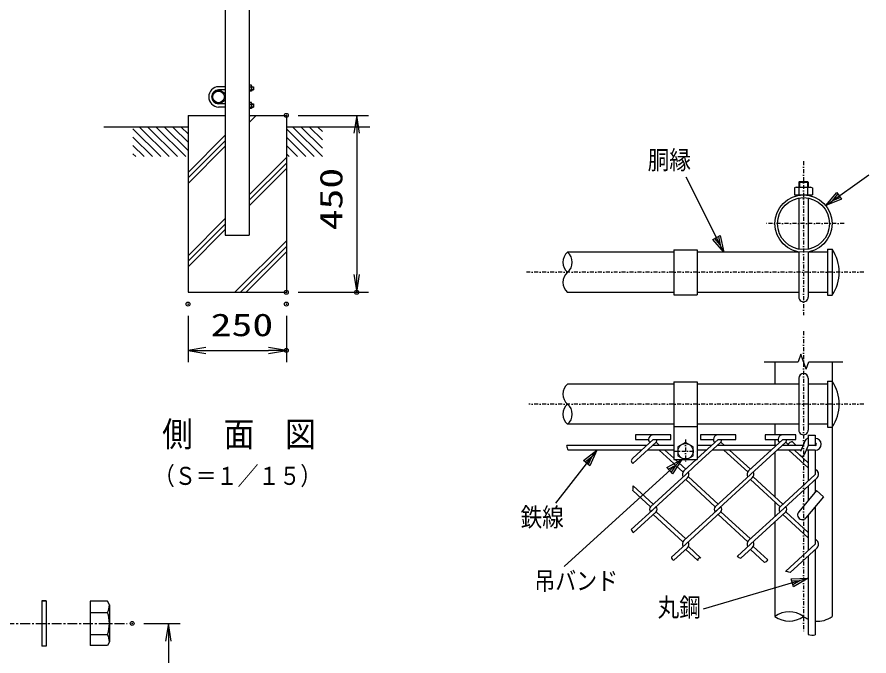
# Model space of a CAD drawing. Units: millimetres, scale not verified. Extents: x -4425 to 4425, y -3150 to 3150.
# Drawn here: x 21 to 2188, y -1666 to -41 of the extents above; entities that cross this region are included whole.
import ezdxf
from ezdxf.enums import TextEntityAlignment as Align

# ---------------------------------------------------------------- set-up
doc = ezdxf.new("R2010")
doc.units = ezdxf.units.MM
doc.header["$LTSCALE"] = 20
doc.header["$PDMODE"] = 32
doc.header["$PDSIZE"] = 10
doc.linetypes.add('USER1', pattern=[1.01, 0.5, -0.25, 0.01, -0.25])
doc.linetypes.add('USER4', pattern=[2, 1.25, -0.25, 0.25, -0.25])
for name, color, linetype, lineweight in [('0-0_1', 7, 'Continuous', 25), ('0-1_0', 7, 'Continuous', 25), ('0-4_EXTCNT-L', 4, 'Continuous', 25), ('0-8_Hatch', 4, 'Continuous', 25)]:
    doc.layers.add(name, color=color, linetype=linetype, lineweight=lineweight)
doc.layers.add('0-3_DEFPOINTS', color=7, linetype='Continuous')
doc.styles.add('ＭＳ ゴシック', font='')
doc.styles.get('ＭＳ ゴシック').set_extended_font_data('MS Gothic')

# ---------------------------------------------------------------- blocks, each defined once
blk = doc.blocks.new('C7')
at = {"layer": '0-0_1', "color": 4}
blk.add_line((122339.4, 48593.4), (120414.3, 52421.7), dxfattribs=at)
blk.add_lwpolyline([(122149.7, 49438.2), (122339.4, 48593.4), (121774.4, 49249.5)], close=True, dxfattribs=at)
blk.add_lwpolyline([(122055.9, 49391), (122150.7, 48968.6), (121868.2, 49296.7)], dxfattribs=at)
blk = doc.blocks.new('C8')
at = {"layer": '0-0_1', "color": 4}
blk.add_line((127511.9, 50975.4), (129713.1, 52526.7), dxfattribs=at)
blk.add_lwpolyline([(128319.5, 51287.7), (127511.9, 50975.4), (128077.6, 51631)], close=True, dxfattribs=at)
blk.add_lwpolyline([(128259, 51373.5), (127855.2, 51217.4), (128138, 51545.2)], dxfattribs=at)
blk = doc.blocks.new('C9')
at = {"layer": '0-0_1', "color": 4}
blk.add_line((120196.4, 38046.8), (114203, 32605.7), dxfattribs=at)
blk.add_lwpolyline([(119433.3, 37637.6), (120196.4, 38046.8), (119715.6, 37326.7)], close=True, dxfattribs=at)
blk.add_lwpolyline([(119503.8, 37559.9), (119885.4, 37764.5), (119645, 37404.4)], dxfattribs=at)
blk = doc.blocks.new('C10')
at = {"layer": '0-0_1', "color": 4}
blk.add_line((115873.9, 38526.8), (113767.1, 35826.7), dxfattribs=at)
blk.add_lwpolyline([(115191.6, 37993.7), (115873.9, 38526.8), (115522.7, 37735.3)], close=True, dxfattribs=at)
blk.add_lwpolyline([(115274.4, 37929.1), (115615.5, 38195.6), (115439.9, 37799.9)], dxfattribs=at)
blk = doc.blocks.new('C11')
at = {"layer": '0-0_1', "color": 4}
blk.add_line((126621.7, 32010.5), (121286.1, 30435), dxfattribs=at)
blk.add_lwpolyline([(125756.6, 31974), (126621.7, 32010.5), (125875.5, 31571.2)], close=True, dxfattribs=at)
blk.add_lwpolyline([(125786.3, 31873.3), (126218.9, 31891.6), (125845.8, 31671.9)], dxfattribs=at)
blk = doc.blocks.new('C58')
at = {"layer": '0-0_1', "color": 4}
blk.add_line((92281.2, 61268.2), (93692.1, 59857.2), dxfattribs=at)
blk = doc.blocks.new('C59')
at = {"layer": '0-0_1', "color": 4}
blk.add_line((92616.4, 61357.2), (94116.4, 59857.2), dxfattribs=at)
blk = doc.blocks.new('C60')
at = {"layer": '0-0_1', "color": 4}
blk.add_line((93040.7, 61357.2), (94540.7, 59857.2), dxfattribs=at)
blk = doc.blocks.new('C61')
at = {"layer": '0-0_1', "color": 4}
blk.add_line((93464.9, 61357.2), (94964.9, 59857.2), dxfattribs=at)
blk = doc.blocks.new('C62')
at = {"layer": '0-0_1', "color": 4}
blk.add_line((93889.2, 61357.2), (95081.2, 60165.2), dxfattribs=at)
blk = doc.blocks.new('C63')
at = {"layer": '0-0_1', "color": 4}
blk.add_line((94313.5, 61357.2), (95081.2, 60589.5), dxfattribs=at)
blk = doc.blocks.new('C64')
at = {"layer": '0-0_1', "color": 4}
blk.add_line((94737.7, 61357.2), (95081.2, 61013.8), dxfattribs=at)
blk = doc.blocks.new('C65')
at = {"layer": '0-0_1', "color": 4}
blk.add_line((92281.2, 60843.9), (93267.9, 59857.2), dxfattribs=at)
blk = doc.blocks.new('C66')
at = {"layer": '0-0_1', "color": 4}
blk.add_line((92281.2, 60419.7), (92843.6, 59857.2), dxfattribs=at)
blk = doc.blocks.new('C67')
at = {"layer": '0-0_1', "color": 4}
blk.add_line((92281.2, 59995.4), (92419.3, 59857.2), dxfattribs=at)
blk = doc.blocks.new('C68')
at = {"layer": '0-0_1', "color": 4}
blk.add_line((100081.2, 61268.2), (101492.1, 59857.2), dxfattribs=at)
blk = doc.blocks.new('C69')
at = {"layer": '0-0_1', "color": 4}
blk.add_line((100416.4, 61357.2), (101916.4, 59857.2), dxfattribs=at)
blk = doc.blocks.new('C70')
at = {"layer": '0-0_1', "color": 4}
blk.add_line((100081.2, 60843.9), (101067.9, 59857.2), dxfattribs=at)
blk = doc.blocks.new('C71')
at = {"layer": '0-0_1', "color": 4}
blk.add_line((100081.2, 60419.7), (100643.6, 59857.2), dxfattribs=at)
blk = doc.blocks.new('C72')
at = {"layer": '0-0_1', "color": 4}
blk.add_line((100081.2, 59995.4), (100219.3, 59857.2), dxfattribs=at)
blk = doc.blocks.new('C80')
at = {"layer": '0-0_1', "color": 4}
blk.add_line((98031.5, 52557.2), (100081.2, 54606.9), dxfattribs=at)
blk = doc.blocks.new('C81')
at = {"layer": '0-0_1', "color": 4}
blk.add_line((97748.7, 52557.2), (100081.2, 54889.7), dxfattribs=at)
blk = doc.blocks.new('C82')
at = {"layer": '0-0_1', "color": 4}
blk.add_line((97465.8, 52557.2), (100081.2, 55172.6), dxfattribs=at)
blk = doc.blocks.new('DARROWS')
at = {"layer": '0-1_0', "color": 2}
blk.add_line((0, 0), (-19.982, 0), dxfattribs=at)
blk.add_lwpolyline([(-20, -3.333), (0, 0), (-20, 3.333)], dxfattribs=at)

msp = doc.modelspace()

# ---------------------------------------------------------------- linework, layer by layer
at = {"layer": '0-0_1'}
for p, q in [((617.22, -214.64), (611.3, -214.64)), ((617.8, -215.89), (617.22, -214.64)), ((550.7, -218.14), (533.7, -218.14)), ((550.7, -226.14), (533.7, -226.14)), ((611.3, -218.39), (617.22, -218.39)), ((611.3, -225.89), (617.22, -225.89)), ((617.8, -218.14), (622.2, -218.14)), ((617.8, -226.14), (622.2, -226.14)), ((622.2, -218.14), (622.2, -226.14)), ((622.2, -218.14), (622.8, -218.74)), ((622.8, -225.54), (622.2, -226.14)), ((622.8, -218.74), (622.8, -225.54)), ((617.22, -258.64), (611.3, -258.64)), ((617.8, -259.89), (617.22, -258.64)), ((550.7, -262.14), (533.7, -262.14)), ((550.7, -270.14), (533.7, -270.14)), ((611.3, -262.39), (617.22, -262.39)), ((611.3, -269.89), (617.22, -269.89)), ((617.8, -262.14), (622.2, -262.14)), ((617.8, -270.14), (622.2, -270.14)), ((622.2, -262.14), (622.2, -270.14)), ((622.2, -262.14), (622.8, -262.74)), ((622.2, -270.14), (622.8, -269.54)), ((622.8, -262.74), (622.8, -269.54)), ((456.04, -291.14), (550.74, -291.14)), ((611.34, -291.14), (706.04, -291.14)), ((706.04, -291.14), (706.04, -741.14)), ((456.04, -321.14), (242.08, -321.14)), ((918.51, -321.14), (706.04, -321.14)), ((2002.43, -474.03), (1998.68, -475.76)), ((1998.68, -475.76), (1998.68, -493.53)), ((2010.98, -459.03), (2009.18, -460.83)), ((2009.18, -460.83), (2009.18, -474.03)), ((2009.18, -460.83), (2033.18, -460.83)), ((2009.94, -493.53), (2009.94, -475.76)), ((2010.98, -459.03), (2031.38, -459.03)), ((2031.38, -459.03), (2033.18, -460.83)), ((2032.43, -493.53), (2032.43, -475.76)), ((2033.18, -460.83), (2033.18, -474.03)), ((1998.68, -493.53), (2043.68, -493.53)), ((2009.18, -493.53), (2009.18, -494.52)), ((2033.18, -493.53), (2033.18, -494.52)), ((2009.18, -501.53), (2009.18, -631.33)), ((2033.18, -501.53), (2033.18, -631.33)), ((550.74, -596.14), (611.34, -596.14)), ((1691.18, -639.33), (1421.18, -639.33)), ((1691.18, -633.33), (1691.18, -747.33)), ((1691.18, -633.33), (1751.18, -633.33)), ((1751.18, -633.33), (1751.18, -747.33)), ((2009.18, -639.33), (1751.18, -639.33)), ((2009.18, -638.34), (2009.18, -753.33)), ((2033.18, -638.34), (2033.18, -753.33)), ((2082.08, -639.33), (2033.18, -639.33)), ((2082.08, -631.83), (2082.08, -748.83)), ((2082.08, -631.83), (2094.08, -631.83)), ((2094.08, -631.83), (2094.08, -748.83)), ((1691.18, -741.33), (1421.18, -741.33)), ((1691.18, -747.33), (1751.18, -747.33)), ((2009.18, -741.33), (1751.18, -741.33)), ((2082.08, -741.33), (2033.18, -741.33)), ((2082.08, -748.83), (2094.08, -748.83)), ((1948.28, -917.66), (1948.28, -974.66)), ((2094.08, -917.66), (2094.08, -967.16)), ((1691.18, -974.66), (1421.18, -974.66)), ((1691.18, -968.66), (1691.18, -1166.66)), ((1691.18, -968.66), (1751.18, -968.66)), ((1751.18, -968.66), (1751.18, -1166.66)), ((2009.18, -974.66), (1751.18, -974.66)), ((2009.18, -959.66), (2009.18, -1091.66)), ((2033.18, -959.66), (2033.18, -1091.66)), ((2082.08, -974.66), (2033.18, -974.66)), ((2082.08, -967.16), (2082.08, -1084.16)), ((2082.08, -967.16), (2094.08, -967.16)), ((2094.08, -967.16), (2094.08, -1084.16)), ((1691.18, -1076.66), (1421.18, -1076.66)), ((1691.18, -1082.66), (1751.18, -1082.66)), ((2009.18, -1076.66), (1751.18, -1076.66)), ((1948.28, -1076.66), (1948.28, -1103.78)), ((2082.08, -1076.66), (2033.18, -1076.66)), ((2033.06, -1104.87), (2033.06, -1130.66)), ((2033.06, -1104.87), (2051.06, -1104.87)), ((2051.06, -1104.87), (2051.06, -1130.66)), ((2082.08, -1084.16), (2094.08, -1084.16)), ((2094.08, -1084.16), (2094.08, -1565.66)), ((1587.16, -1163.41), (1639.13, -1115.78)), ((1587.48, -1176.29), (1646.33, -1122.37)), ((1655.38, -1130.66), (1646.33, -1122.37)), ((1751.18, -1164.09), (1803.91, -1115.78)), ((1803.91, -1115.78), (1848.91, -1115.78)), ((1820.15, -1130.66), (1811.1, -1122.37)), ((1881.68, -1195.5), (1968.68, -1115.78)), ((1886.29, -1204.45), (1975.87, -1122.37)), ((1948.28, -1115.78), (1948.28, -1130.66)), ((1984.92, -1130.66), (1975.87, -1122.37)), ((2002.68, -1130.66), (1992.16, -1121.02)), ((2025.55, -1118.01), (2013.2, -1145.85)), ((1622.89, -1130.66), (1418.97, -1130.66)), ((1609.8, -1142.66), (1421.94, -1142.66)), ((1691.18, -1142.66), (1624.18, -1142.66)), ((1691.18, -1130.66), (1637.28, -1130.66)), ((1640.99, -1130.66), (1639.13, -1128.96)), ((1691.18, -1176.66), (1654.09, -1142.66)), ((1691.18, -1163.47), (1668.47, -1142.66)), ((1787.66, -1130.66), (1751.18, -1130.66)), ((1774.57, -1142.66), (1751.18, -1142.66)), ((1939.34, -1142.66), (1788.95, -1142.66)), ((1952.43, -1130.66), (1802.05, -1130.66)), ((1805.76, -1130.66), (1803.91, -1128.96)), ((1879.47, -1198.2), (1818.86, -1142.66)), ((1886.29, -1191.27), (1833.24, -1142.66)), ((1948.28, -1147.65), (1948.28, -1261.26)), ((1990.18, -1142.66), (1953.73, -1142.66)), ((2019.93, -1130.66), (1966.82, -1130.66)), ((1977.08, -1130.66), (1966.82, -1130.66)), ((1970.53, -1130.66), (1968.68, -1128.96)), ((2033.06, -1187.96), (1983.63, -1142.66)), ((2014.61, -1142.66), (1990.16, -1142.66)), ((2033.06, -1174.78), (1998.01, -1142.66)), ((2033.06, -1130.66), (2022.53, -1154.4)), ((2051.06, -1142.66), (2027.74, -1142.66)), ((2051.06, -1130.66), (2033.06, -1130.66)), ((2033.06, -1142.66), (2033.06, -1220.95)), ((2051.06, -1142.66), (2051.06, -1204.45)), ((1691.18, -1166.66), (1751.18, -1166.66)), ((1721.52, -1191.27), (1694.66, -1166.66)), ((1716.91, -1195.5), (1748.38, -1166.66)), ((1714.7, -1198.2), (1690.03, -1175.6)), ((2056.43, -1196.19), (2051.06, -1191.27)), ((1721.52, -1204.45), (1631.94, -1286.54)), ((1728.34, -1210.71), (1803.91, -1279.95)), ((1886.29, -1204.45), (1796.71, -1286.54)), ((1893.11, -1210.71), (1968.68, -1279.95)), ((2051.06, -1204.45), (1961.48, -1286.54)), ((1587.94, -1233.03), (1639.13, -1279.95)), ((1726.13, -1213.41), (1631.97, -1299.7)), ((1721.52, -1217.64), (1796.71, -1286.54)), ((1890.9, -1213.41), (1796.74, -1299.7)), ((1886.29, -1217.64), (1961.48, -1286.54)), ((2055.67, -1213.41), (1961.51, -1299.7)), ((2033.06, -1234.13), (2033.06, -1270.7)), ((2051.06, -1217.64), (2051.06, -1249.25)), ((1586.96, -1245.32), (1631.94, -1286.54)), ((2054.38, -1245.3), (2008.95, -1299.44)), ((2054.38, -1245.3), (2072.43, -1261.13)), ((1948.28, -1274.44), (1948.28, -1311.82)), ((2072.43, -1261.13), (2027.33, -1314.87)), ((1583.32, -1344.27), (1646.3, -1286.56)), ((1588.17, -1353.02), (1646.33, -1299.72)), ((1721.52, -1368.62), (1646.33, -1299.72)), ((1716.91, -1372.85), (1811.07, -1286.56)), ((1721.52, -1381.81), (1811.1, -1299.72)), ((1886.29, -1368.62), (1811.1, -1299.72)), ((1881.68, -1372.85), (1961.51, -1299.7)), ((1886.29, -1381.81), (1975.87, -1299.72)), ((2033.06, -1352.13), (1975.87, -1299.72)), ((2051.06, -1286.59), (2051.06, -1381.81)), ((1714.7, -1375.56), (1639.13, -1306.31)), ((1879.47, -1375.56), (1803.91, -1306.31)), ((2033.06, -1365.31), (1968.68, -1306.31)), ((2033.06, -1308.04), (2033.06, -1398.3)), ((1948.28, -1325), (1948.28, -1565.66)), ((1721.52, -1381.81), (1685.65, -1414.68)), ((1886.29, -1381.81), (1852.52, -1412.75)), ((2051.06, -1381.81), (1976.02, -1450.57)), ((2055.89, -1373.05), (2051.06, -1368.62)), ((1726.13, -1390.76), (1691.62, -1422.39)), ((1721.52, -1394.99), (1752.33, -1423.22)), ((1728.34, -1388.06), (1760.04, -1417.1)), ((1890.9, -1390.76), (1861.74, -1417.49)), ((1886.29, -1394.99), (1922.31, -1428)), ((1893.11, -1388.06), (1930.12, -1421.97)), ((2055.67, -1390.76), (1986.85, -1453.83)), ((2051.06, -1394.99), (2051.06, -1612.59)), ((2033.06, -1411.48), (2033.06, -1611.61)), ((251.65, -1527.08), (207.23, -1527.08)), ((207.23, -1527.08), (207.23, -1639.58)), ((255.98, -1536.46), (251.65, -1527.08)), ((207.23, -1555.23), (251.65, -1555.23)), ((207.23, -1611.43), (251.65, -1611.43)), ((251.65, -1639.58), (207.23, -1639.58))]:
    msp.add_line(p, q, dxfattribs=at)
at = {"layer": '0-0_1', "color": 4}
for p, q in [((617.8, -218.74), (622.8, -218.74)), ((617.8, -225.54), (622.8, -225.54)), ((617.8, -262.74), (622.8, -262.74)), ((617.8, -269.54), (622.8, -269.54)), ((611.34, -294.95), (615.15, -291.14)), ((611.34, -309.09), (629.29, -291.14)), ((744.01, -321.14), (797.8, -374.93)), ((765.23, -321.14), (797.8, -353.71)), ((786.44, -321.14), (797.8, -332.5)), ((456.04, -436.11), (550.74, -341.41)), ((456.04, -450.25), (550.74, -355.55)), ((456.04, -464.39), (550.74, -369.69)), ((611.34, -492.94), (706.04, -398.24)), ((611.34, -507.08), (706.04, -412.38)), ((611.34, -521.22), (706.04, -426.52)), ((2010.98, -459.03), (2010.98, -474.03)), ((2031.38, -459.03), (2031.38, -474.03)), ((456.04, -648.24), (550.74, -553.54)), ((456.04, -662.38), (550.74, -567.68)), ((456.04, -676.52), (550.74, -581.82)), ((1921.18, -917.66), (2007.5, -917.66)), ((2028.02, -936.46), (2034.86, -917.66)), ((2034.86, -917.66), (2121.18, -917.66))]:
    msp.add_line(p, q, dxfattribs=at)
at = {"layer": '0-0_1', "color": 4, "linetype": 'USER1'}
for p, q in [((2021.18, -407.66), (2021.18, -799.43)), ((2124.38, -566.43), (1923.98, -566.43)), ((2174.72, -690.33), (1316.72, -690.33)), ((2021.18, -840.25), (2021.18, -1603.84)), ((2174.72, -1025.66), (1322.72, -1025.66)), ((1721.18, -1115.66), (1721.18, -1175.66)), ((1691.18, -1145.66), (1751.18, -1145.66))]:
    msp.add_line(p, q, dxfattribs=at)
at = {"layer": '0-0_1', "color": 4, "linetype": 'USER4'}
msp.add_line((-770.7, -1583.33), (300.98, -1583.33), dxfattribs=at)
at = {"layer": '0-0_1'}
for points in [[(550.74, 1782.75), (550.74, -291.14), (550.74, -596.14)], [(611.34, 1782.76), (611.34, -291.14), (611.34, -596.14)], [(617.8, -215.89), (617.8, -228.39), (617.22, -229.64), (611.3, -229.64)], [(617.8, -259.89), (617.8, -272.39), (617.22, -273.64), (611.3, -273.64)], [(456.04, -291.14), (456.04, -741.14), (706.04, -741.14)], [(2002.43, -474.03), (2039.93, -474.03), (2043.68, -475.76), (2043.68, -493.53)], [(1639.13, -1115.78), (1684.13, -1115.78), (1684.13, -1103.78), (1594.13, -1103.78), (1594.13, -1115.78), (1627.13, -1115.78)], [(1848.91, -1115.78), (1848.91, -1103.78), (1758.91, -1103.78), (1758.91, -1115.78), (1791.91, -1115.78)], [(1968.68, -1115.78), (2001.68, -1115.78), (2001.68, -1103.78), (1923.68, -1103.78), (1923.68, -1115.78), (1956.68, -1115.78)], [(1721.52, -1204.45), (1743.12, -1184.66), (1811.1, -1122.37)], [(255.98, -1536.46), (255.98, -1630.21), (251.65, -1639.58)]]:
    msp.add_lwpolyline(points, dxfattribs=at)
at = {"layer": '0-0_1', "color": 4}
msp.add_lwpolyline([(2028.02, -936.46), (2014.34, -898.87), (2007.5, -917.66)], dxfattribs=at)
at = {"layer": '0-0_1'}
msp.add_lwpolyline([(1721.18, -1123.14), (1701.68, -1134.4), (1701.68, -1156.92), (1721.18, -1168.18), (1740.68, -1156.92), (1740.68, -1134.4)], close=True, dxfattribs=at)
for centre, radius in [((533.7, -244.14), 17), ((533.7, -244.14), 14.7), ((2021.18, -566.43), 72.9), ((2021.18, -566.43), 66), ((1721.18, -1145.66), 19.5)]:
    msp.add_circle(centre, radius, dxfattribs=at)
for centre, radius, start, end in [((612.09, -215.89), 5.71, 334.0202, 0), ((534.7, -244.14), 26, 92.20422, 267.79578), ((534.7, -244.14), 18, 93.18472, 266.81528), ((605.35, -222.14), 12.45, 342.48083, 17.5195), ((612.09, -228.39), 5.71, 0, 25.97979), ((612.09, -259.89), 5.71, 334.0202, 0), ((605.35, -266.14), 12.45, 342.48083, 17.5195), ((612.09, -272.39), 5.71, 0, 25.97979), ((2002.43, -491.17), 17.14, 64.02038, 90), ((2021.18, -511.39), 37.35, 72.4866, 107.51478), ((2039.93, -491.17), 17.14, 90, 115.97954), ((2008.02, -690.33), 104.06, 325.79449, 34.20584), ((2021.18, -753.33), 12, 179.99992, 0), ((2021.18, -959.66), 12, 0, 179.99992), ((2008.02, -1025.66), 104.06, 325.79449, 34.20584), ((1639.13, -1115.78), 12, 90, 222.50017), ((1803.91, -1115.78), 12, 90, 222.50017), ((1968.68, -1115.78), 12, 90, 222.50017), ((2021.18, -1091.66), 12, 179.99992, 0), ((1639.13, -1115.78), 9.72, 317.50034, 0.00134), ((1803.91, -1115.78), 9.72, 317.50034, 0.00134), ((1968.68, -1115.78), 9.72, 317.50034, 0.00134), ((2033.77, -1121.66), 9, 94.52752, 156.07887), ((2051.06, -1127.66), 15, 270, 90), ((2051.06, -1127.66), 3, 270, 90), ((2017.05, -1151.97), 6, 207.26498, 336.07901), ((1725.12, -1204.45), 12.15, 132.50044, 210.96289), ((1717.92, -1204.45), 12.15, 312.50052, 30.96283), ((1889.89, -1204.45), 12.15, 132.50044, 210.96289), ((1882.69, -1204.45), 12.15, 312.50052, 30.96283), ((2047.46, -1204.45), 12.15, 312.50125, 41.72022), ((1639.13, -1293.13), 9.72, 137.49927, 222.50073), ((1639.13, -1293.13), 9.72, 317.50034, 42.50064), ((1803.91, -1293.13), 9.72, 137.49927, 222.50073), ((1803.91, -1293.13), 9.72, 317.50034, 42.50064), ((1968.68, -1293.13), 9.72, 137.49927, 222.50073), ((1968.68, -1293.13), 9.72, 317.50034, 42.50064), ((2018.14, -1307.16), 12, 139.99904, 320.00134), ((1725.12, -1381.81), 12.15, 132.50044, 210.96289), ((1717.92, -1381.81), 12.15, 312.50052, 30.96283), ((1889.89, -1381.81), 12.15, 132.50044, 210.96289), ((1882.69, -1381.81), 12.15, 312.50052, 30.96283), ((2047.46, -1381.81), 12.15, 312.50125, 43.52454), ((213.13, -1536.46), 42.85, 334.02008, 0.00015), ((162.62, -1583.33), 93.36, 342.48126, 17.51881), ((213.13, -1630.21), 42.85, 0, 25.98006)]:
    msp.add_arc(centre, radius, start, end, dxfattribs=at)
at = {"layer": '0-0_1', "color": 4}
for centre, radius, start, end in [((1442.28, -664.83), 33.09, 129.59811, 230.40164), ((1400.09, -664.83), 33.09, 309.59845, 50.40183), ((1442.28, -715.83), 33.09, 129.59836, 230.40189), ((1442.28, -1000.16), 33.09, 129.59811, 230.40164), ((1442.28, -1051.16), 33.09, 129.59836, 230.40189), ((1400.09, -1051.16), 33.09, 309.59845, 50.40155), ((1995.75, -1138.11), 17.47, 101.88753, 144.47858), ((1436.15, -1130.62), 17.51, 180.13562, 223.44575), ((1590.55, -1169.77), 7.21, 118.06473, 244.84522), ((1556.05, -1236.69), 32.09, 344.38525, 6.53153), ((1564.27, -1360.54), 25.05, 17.46593, 40.48177), ((1691.72, -1416.15), 6.25, 166.37213, 269.05505), ((1757.98, -1422.42), 5.71, 68.83014, 188.02585), ((1876.74, -1377.04), 43.14, 235.85553, 249.65012), ((1916.96, -1412.97), 15.95, 289.60766, 325.64575), ((1963.39, -1520.86), 71.02, 70.71227, 80.06109), ((1984.73, -1615.02), 61.36, 53.55557, 126.44482), ((1984.73, -1516.3), 61.36, 233.55557, 306.44443), ((2057.63, -1516.3), 61.36, 233.55563, 246.3927), ((2057.63, -1516.3), 61.36, 263.85135, 306.44482), ((2044.17, -1573.31), 39.88, 253.82394, 279.94732)]:
    msp.add_arc(centre, radius, start, end, dxfattribs=at)
at = {"layer": '0-1_0', "color": 1}
for p, q in [((736.04, -291.14), (914.98, -291.14)), ((736.04, -741.14), (914.98, -741.14)), ((456.04, -801.14), (456.04, -919)), ((706.04, -801.14), (706.04, -919))]:
    msp.add_line(p, q, dxfattribs=at)
at = {"layer": '0-1_0', "color": 2}
for p, q in [((884.98, -336.14), (884.98, -696.14)), ((501.04, -889), (661.04, -889))]:
    msp.add_line(p, q, dxfattribs=at)
at = {"layer": '0-3_DEFPOINTS'}
for p in [(706.04, -291.14), (706.04, -741.14), (884.98, -741.14), (456.04, -771.14), (706.04, -771.14), (706.04, -889), (313.98, -1583.33)]:
    msp.add_point(p, dxfattribs=at)
at = {"layer": '0-4_EXTCNT-L', "color": 1}
msp.add_line((343.98, -1583.33), (435.98, -1583.33), dxfattribs=at)
at = {"layer": '0-4_EXTCNT-L', "color": 2}
msp.add_line((405.98, -1628.33), (405.98, -1868.33), dxfattribs=at)
at = {"layer": '0-8_Hatch'}
for p, q in [((84.36, -1526.16), (84.36, -1641.16)), ((95.36, -1526.16), (84.36, -1526.16)), ((95.36, -1526.16), (95.36, -1641.16)), ((95.36, -1641.16), (84.36, -1641.16))]:
    msp.add_line(p, q, dxfattribs=at)
msp.add_lwpolyline([(95.36, -1526.16), (84.36, -1526.16), (95.36, -1526.16)], dxfattribs=at)

# ---------------------------------------------------------------- block references
at = {"layer": '0-1_0', "xscale": 2.25, "yscale": 2.25}
for p, rotation in [((884.98, -291.14), 90), ((884.98, -741.14), 270), ((456.04, -889), 180)]:
    msp.add_blockref('DARROWS', p, dxfattribs=dict(at, rotation=rotation))
at = {"layer": '0-1_0'}
for name, p, xscale, yscale in [('C59', (-4298.02, -3389), 0.05, 0.05), ('C60', (-4298.02, -3389), 0.05, 0.05), ('C61', (-4298.02, -3389), 0.05, 0.05), ('C62', (-4298.02, -3389), 0.05, 0.05), ('C63', (-4298.02, -3389), 0.05, 0.05), ('C64', (-4298.02, -3389), 0.05, 0.05), ('C69', (-4298.02, -3389), 0.05, 0.05), ('C58', (-4298.02, -3389), 0.05, 0.05), ('C68', (-4298.02, -3389), 0.05, 0.05), ('C65', (-4298.02, -3389), 0.05, 0.05), ('C66', (-4298.02, -3389), 0.05, 0.05), ('C70', (-4298.02, -3389), 0.05, 0.05), ('C71', (-4298.02, -3389), 0.05, 0.05), ('C67', (-4298.02, -3389), 0.05, 0.05), ('C72', (-4298.02, -3389), 0.05, 0.05), ('C7', (-4298.02, -3069), 0.05, 0.05), ('C8', (-4298.02, -3069), 0.05, 0.05), ('C82', (-4298.02, -3369), 0.05, 0.05), ('C81', (-4298.02, -3369), 0.05, 0.05), ('C80', (-4298.02, -3369), 0.05, 0.05), ('DARROWS', (706.04, -889), 2.25, 2.25), ('C10', (-4298.02, -3069), 0.05, 0.05), ('C9', (-4298.02, -3069), 0.05, 0.05), ('C11', (-4298.02, -3069), 0.05, 0.05)]:
    msp.add_blockref(name, p, dxfattribs=dict(at, xscale=xscale, yscale=yscale))
at = {"layer": '0-4_EXTCNT-L', "xscale": 2.25, "yscale": 2.25, "rotation": 90}
msp.add_blockref('DARROWS', (405.98, -1583.33), dxfattribs=at)

# ---------------------------------------------------------------- texts
at = {"layer": '0-0_1', "color": 4, "style": 'ＭＳ ゴシック'}
for s, height, width, p in [('胴縁', 47.36, 0.85, (1625.04, -442.52)), ('側\u3000面\u3000図', 63.67, 0.9, (390.28, -1152.86)), ('（Ｓ＝１／１５）', 45.89, 0.85, (369.16, -1244.78)), ('鉄線', 47.36, 0.85, (1301.76, -1351.05)), ('吊バンド', 45.89, 0.85, (1336.69, -1511.82)), ('丸鋼', 47.36, 0.85, (1650.28, -1580.37))]:
    msp.add_text(s, height=height, dxfattribs=dict(at, width=width)).set_placement(p, align=Align.BOTTOM_LEFT)
at = {"layer": '0-1_0', "color": 3, "style": 'ＭＳ ゴシック', "width": 1.35}
msp.add_text('450', height=57.77, rotation=90, dxfattribs=at).set_placement((866.08, -583.64), align=Align.BOTTOM_LEFT)
msp.add_text('250', height=57.77, dxfattribs=at).set_placement((513.54, -870.1), align=Align.BOTTOM_LEFT)

doc.saveas('drawing.dxf')
